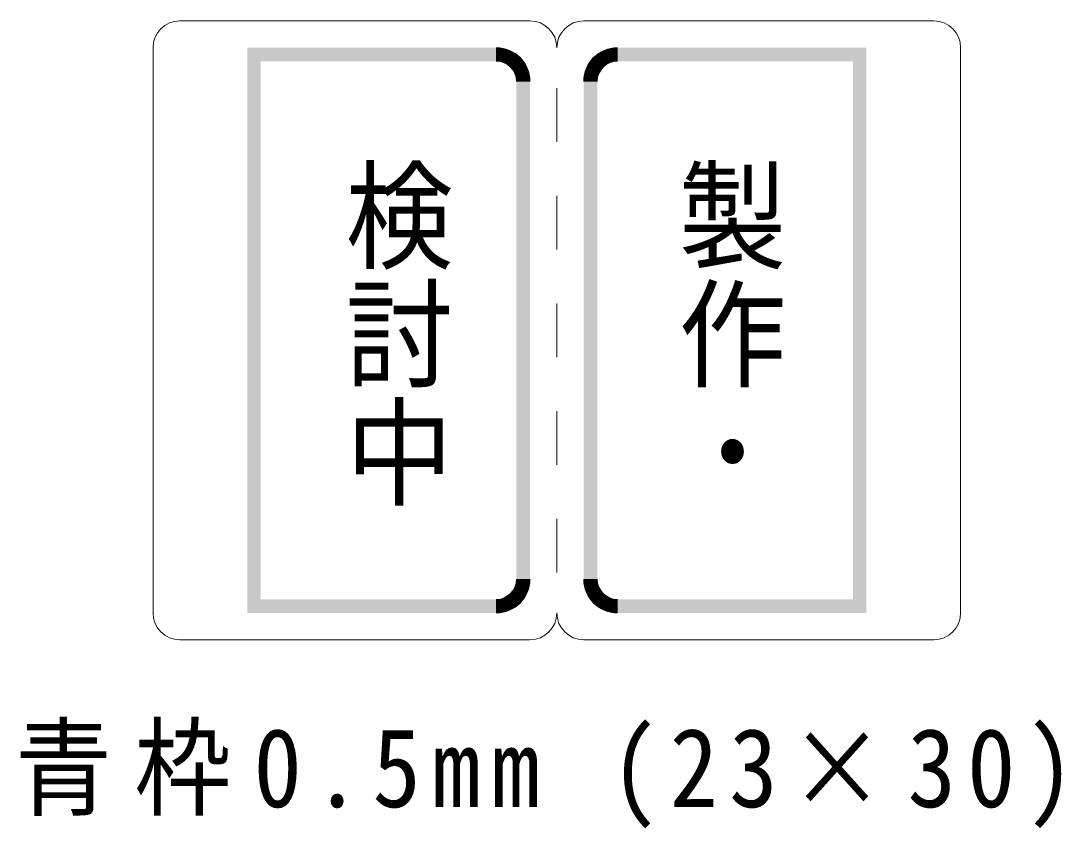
# Model space of a CAD drawing. Units: millimetres, scale not verified. Extents: x -40888 to 25622, y -28100 to 28247.
# Drawn here: x -15041 to -11176, y -4395 to -1395 of the extents above; entities that cross this region are included whole.
import ezdxf
from ezdxf.enums import TextEntityAlignment as Align

# ---------------------------------------------------------------- set-up
doc = ezdxf.new("R2010")
doc.units = ezdxf.units.MM
doc.header["$LTSCALE"] = 100
doc.layers.add('F-F', color=1, linetype='Continuous', lineweight=18)
doc.styles.add('@ＭＳ ゴシック', font='')
doc.styles.add('ＭＳ ゴシック', font='')
doc.styles.get('@ＭＳ ゴシック').set_extended_font_data('@MS Gothic')
doc.styles.get('ＭＳ ゴシック').set_extended_font_data('MS Gothic')

msp = doc.modelspace()

# ---------------------------------------------------------------- linework, layer by layer
at = {"layer": 'F-F', "color": 7}
for p, q in [((-13149.9, -1395), (-14449.9, -1395)), ((-12949.9, -1395), (-11649.9, -1395)), ((-14549.9, -3595), (-14549.9, -1495)), ((-11549.9, -3595), (-11549.9, -1495)), ((-13049.9, -1645), (-13049.9, -1845)), ((-13049.9, -2045), (-13049.9, -2245)), ((-13049.9, -2445), (-13049.9, -2645)), ((-13049.9, -3045), (-13049.9, -2845)), ((-13049.9, -3445), (-13049.9, -3245)), ((-13149.9, -3695), (-14449.9, -3695)), ((-12949.9, -3695), (-11649.9, -3695))]:
    msp.add_line(p, q, dxfattribs=at)
for centre, start, end in [((-14449.9, -1495), 90, 180), ((-13149.9, -1495), 0, 90), ((-12949.9, -1495), 90, 180), ((-11649.9, -1495), 0, 90), ((-14449.9, -3595), 180, 270), ((-13149.9, -3595), 270, 0), ((-12949.9, -3595), 180, 270), ((-11649.9, -3595), 270, 0)]:
    msp.add_arc(centre, 100, start, end, dxfattribs=at)
at = {"layer": 'F-F', "color": 5}
for centre, radius, start, end in [((-13274.9, -1620), 125, 0, 90), ((-13274.9, -1620), 124.5, 0, 90), ((-13274.9, -1620), 124, 0, 90), ((-13274.9, -1620), 123.5, 0, 90), ((-13274.9, -1620), 123, 0, 90), ((-13274.9, -1620), 122.5, 0, 90), ((-13274.9, -1620), 122, 0, 90), ((-13274.9, -1620), 121.5, 0, 90), ((-13274.9, -1620), 121, 0, 90), ((-13274.9, -1620), 120.5, 0, 90), ((-13274.9, -1620), 120, 0, 90), ((-13274.9, -1620), 119.5, 0, 90), ((-13274.9, -1620), 119, 0, 90), ((-13274.9, -1620), 118.5, 0, 90), ((-13274.9, -1620), 118, 0, 90), ((-13274.9, -1620), 117.5, 0, 90), ((-13274.9, -1620), 117, 0, 90), ((-13274.9, -1620), 116.5, 0, 90), ((-13274.9, -1620), 116, 0, 90), ((-13274.9, -1620), 115.5, 0, 90), ((-13274.9, -1620), 115, 0, 90), ((-13274.9, -1620), 114.5, 0, 90), ((-13274.9, -1620), 114, 0, 90), ((-13274.9, -1620), 113.5, 0, 90), ((-13274.9, -1620), 113, 0, 90), ((-12824.9, -1620), 125, 90, 180), ((-12824.9, -1620), 124.5, 90, 180), ((-12824.9, -1620), 124, 90, 180), ((-12824.9, -1620), 123.5, 90, 180), ((-12824.9, -1620), 123, 90, 180), ((-12824.9, -1620), 122.5, 90, 180), ((-12824.9, -1620), 122, 90, 180), ((-12824.9, -1620), 121.5, 90, 180), ((-12824.9, -1620), 121, 90, 180), ((-12824.9, -1620), 120.5, 90, 180), ((-12824.9, -1620), 120, 90, 180), ((-12824.9, -1620), 119.5, 90, 180), ((-12824.9, -1620), 119, 90, 180), ((-12824.9, -1620), 118.5, 90, 180), ((-12824.9, -1620), 118, 90, 180), ((-12824.9, -1620), 117.5, 90, 180), ((-12824.9, -1620), 117, 90, 180), ((-12824.9, -1620), 116.5, 90, 180), ((-12824.9, -1620), 116, 90, 180), ((-12824.9, -1620), 115.5, 90, 180), ((-12824.9, -1620), 115, 90, 180), ((-12824.9, -1620), 114.5, 90, 180), ((-12824.9, -1620), 114, 90, 180), ((-12824.9, -1620), 113.5, 90, 180), ((-12824.9, -1620), 113, 90, 180), ((-13274.9, -1620), 112.5, 0, 90), ((-13274.9, -1620), 112, 0, 90), ((-13274.9, -1620), 111.5, 0, 90), ((-13274.9, -1620), 111, 0, 90), ((-13274.9, -1620), 110.5, 0, 90), ((-13274.9, -1620), 110, 0, 90), ((-13274.9, -1620), 109.5, 0, 90), ((-13274.9, -1620), 109, 0, 90), ((-13274.9, -1620), 108.5, 0, 90), ((-13274.9, -1620), 108, 0, 90), ((-13274.9, -1620), 107.5, 0, 90), ((-13274.9, -1620), 107, 0, 90), ((-13274.9, -1620), 106.5, 0, 90), ((-13274.9, -1620), 106, 0, 90), ((-13274.9, -1620), 105.5, 0, 90), ((-13274.9, -1620), 105, 0, 90), ((-13274.9, -1620), 104.5, 0, 90), ((-13274.9, -1620), 104, 0, 90), ((-13274.9, -1620), 103.5, 0, 90), ((-13274.9, -1620), 103, 0, 90), ((-13274.9, -1620), 102.5, 0, 90), ((-13274.9, -1620), 102, 0, 90), ((-13274.9, -1620), 101.5, 0, 90), ((-13274.9, -1620), 101, 0, 90), ((-13274.9, -1620), 100.5, 0, 90), ((-13274.9, -1620), 100, 0, 90), ((-13274.9, -1620), 99.5, 0, 90), ((-13274.9, -1620), 99, 0, 90), ((-13274.9, -1620), 98.5, 0, 90), ((-13274.9, -1620), 98, 0, 90), ((-13274.9, -1620), 97.5, 0, 90), ((-13274.9, -1620), 97, 0, 90), ((-13274.9, -1620), 96.5, 0, 90), ((-13274.9, -1620), 96, 0, 90), ((-13274.9, -1620), 95.5, 0, 90), ((-13274.9, -1620), 95, 0, 90), ((-13274.9, -1620), 94.5, 0, 90), ((-13274.9, -1620), 94, 0, 90), ((-13274.9, -1620), 93.5, 0, 90), ((-13274.9, -1620), 93, 0, 90), ((-13274.9, -1620), 92.5, 0, 90), ((-13274.9, -1620), 92, 0, 90), ((-13274.9, -1620), 91.5, 0, 90), ((-13274.9, -1620), 91, 0, 90), ((-13274.9, -1620), 90.5, 0, 90), ((-13274.9, -1620), 90, 0, 90), ((-13274.9, -1620), 89.5, 0, 90), ((-13274.9, -1620), 89, 0, 90), ((-13274.9, -1620), 88.5, 0, 90), ((-13274.9, -1620), 88, 0, 90), ((-13274.9, -1620), 87.5, 0, 90), ((-13274.9, -1620), 87, 0, 90), ((-13274.9, -1620), 86.5, 0, 90), ((-13274.9, -1620), 86, 0, 90), ((-13274.9, -1620), 85.5, 0, 90), ((-13274.9, -1620), 85, 0, 90), ((-13274.9, -1620), 84.5, 0, 90), ((-13274.9, -1620), 84, 0, 90), ((-13274.9, -1620), 83.5, 0, 90), ((-13274.9, -1620), 83, 0, 90), ((-13274.9, -1620), 82.5, 0, 90), ((-13274.9, -1620), 82, 0, 90), ((-13274.9, -1620), 81.5, 0, 90), ((-13274.9, -1620), 81, 0, 90), ((-13274.9, -1620), 80.5, 0, 90), ((-13274.9, -1620), 80, 0, 90), ((-13274.9, -1620), 79.5, 0, 90), ((-13274.9, -1620), 79, 0, 90), ((-13274.9, -1620), 78.5, 0, 90), ((-13274.9, -1620), 78, 0, 90), ((-13274.9, -1620), 77.5, 0, 90), ((-13274.9, -1620), 77, 0, 90), ((-13274.9, -1620), 76.5, 0, 90), ((-13274.9, -1620), 76, 0, 90), ((-13274.9, -1620), 75, 0, 90), ((-12824.9, -1620), 112.5, 90, 180), ((-12824.9, -1620), 112, 90, 180), ((-12824.9, -1620), 111.5, 90, 180), ((-12824.9, -1620), 111, 90, 180), ((-12824.9, -1620), 110.5, 90, 180), ((-12824.9, -1620), 110, 90, 180), ((-12824.9, -1620), 109.5, 90, 180), ((-12824.9, -1620), 109, 90, 180), ((-12824.9, -1620), 108.5, 90, 180), ((-12824.9, -1620), 108, 90, 180), ((-12824.9, -1620), 107.5, 90, 180), ((-12824.9, -1620), 107, 90, 180), ((-12824.9, -1620), 106.5, 90, 180), ((-12824.9, -1620), 106, 90, 180), ((-12824.9, -1620), 105.5, 90, 180), ((-12824.9, -1620), 105, 90, 180), ((-12824.9, -1620), 104.5, 90, 180), ((-12824.9, -1620), 104, 90, 180), ((-12824.9, -1620), 103.5, 90, 180), ((-12824.9, -1620), 103, 90, 180), ((-12824.9, -1620), 102.5, 90, 180), ((-12824.9, -1620), 102, 90, 180), ((-12824.9, -1620), 101.5, 90, 180), ((-12824.9, -1620), 101, 90, 180), ((-12824.9, -1620), 100.5, 90, 180), ((-12824.9, -1620), 100, 90, 180), ((-12824.9, -1620), 99.5, 90, 180), ((-12824.9, -1620), 99, 90, 180), ((-12824.9, -1620), 98.5, 90, 180), ((-12824.9, -1620), 98, 90, 180), ((-12824.9, -1620), 97.5, 90, 180), ((-12824.9, -1620), 97, 90, 180), ((-12824.9, -1620), 96.5, 90, 180), ((-12824.9, -1620), 96, 90, 180), ((-12824.9, -1620), 95.5, 90, 180), ((-12824.9, -1620), 95, 90, 180), ((-12824.9, -1620), 94.5, 90, 180), ((-12824.9, -1620), 94, 90, 180), ((-12824.9, -1620), 93.5, 90, 180), ((-12824.9, -1620), 93, 90, 180), ((-12824.9, -1620), 92.5, 90, 180), ((-12824.9, -1620), 92, 90, 180), ((-12824.9, -1620), 91.5, 90, 180), ((-12824.9, -1620), 91, 90, 180), ((-12824.9, -1620), 90.5, 90, 180), ((-12824.9, -1620), 90, 90, 180), ((-12824.9, -1620), 89.5, 90, 180), ((-12824.9, -1620), 89, 90, 180), ((-12824.9, -1620), 88.5, 90, 180), ((-12824.9, -1620), 88, 90, 180), ((-12824.9, -1620), 87.5, 90, 180), ((-12824.9, -1620), 87, 90, 180), ((-12824.9, -1620), 86.5, 90, 180), ((-12824.9, -1620), 86, 90, 180), ((-12824.9, -1620), 85.5, 90, 180), ((-12824.9, -1620), 85, 90, 180), ((-12824.9, -1620), 84.5, 90, 180), ((-12824.9, -1620), 84, 90, 180), ((-12824.9, -1620), 83.5, 90, 180), ((-12824.9, -1620), 83, 90, 180), ((-12824.9, -1620), 82.5, 90, 180), ((-12824.9, -1620), 82, 90, 180), ((-12824.9, -1620), 81.5, 90, 180), ((-12824.9, -1620), 81, 90, 180), ((-12824.9, -1620), 80.5, 90, 180), ((-12824.9, -1620), 80, 90, 180), ((-12824.9, -1620), 79.5, 90, 180), ((-12824.9, -1620), 79, 90, 180), ((-12824.9, -1620), 78.5, 90, 180), ((-12824.9, -1620), 78, 90, 180), ((-12824.9, -1620), 77.5, 90, 180), ((-12824.9, -1620), 77, 90, 180), ((-12824.9, -1620), 76.5, 90, 180), ((-12824.9, -1620), 76, 90, 180), ((-12824.9, -1620), 75, 90, 180), ((-13274.9, -3470), 75, 270, 0), ((-13274.9, -3470), 125, 270, 0), ((-13274.9, -3470), 124.5, 270, 0), ((-13274.9, -3470), 124, 270, 0), ((-13274.9, -3470), 123.5, 270, 0), ((-13274.9, -3470), 123, 270, 0), ((-13274.9, -3470), 122.5, 270, 0), ((-13274.9, -3470), 122, 270, 0), ((-13274.9, -3470), 121.5, 270, 0), ((-13274.9, -3470), 121, 270, 0), ((-13274.9, -3470), 120.5, 270, 0), ((-13274.9, -3470), 120, 270, 0), ((-13274.9, -3470), 119.5, 270, 0), ((-13274.9, -3470), 119, 270, 0), ((-13274.9, -3470), 118.5, 270, 0), ((-13274.9, -3470), 118, 270, 0), ((-13274.9, -3470), 117.5, 270, 0), ((-13274.9, -3470), 117, 270, 0), ((-13274.9, -3470), 116.5, 270, 0), ((-13274.9, -3470), 116, 270, 0), ((-13274.9, -3470), 115.5, 270, 0), ((-13274.9, -3470), 115, 270, 0), ((-13274.9, -3470), 114.5, 270, 0), ((-13274.9, -3470), 114, 270, 0), ((-13274.9, -3470), 113.5, 270, 0), ((-13274.9, -3470), 113, 270, 0), ((-13274.9, -3470), 112.5, 270, 0), ((-13274.9, -3470), 112, 270, 0), ((-13274.9, -3470), 111.5, 270, 0), ((-13274.9, -3470), 111, 270, 0), ((-13274.9, -3470), 110.5, 270, 0), ((-13274.9, -3470), 110, 270, 0), ((-13274.9, -3470), 109.5, 270, 0), ((-13274.9, -3470), 109, 270, 0), ((-13274.9, -3470), 108.5, 270, 0), ((-13274.9, -3470), 108, 270, 0), ((-13274.9, -3470), 107.5, 270, 0), ((-13274.9, -3470), 107, 270, 0), ((-13274.9, -3470), 106.5, 270, 0), ((-13274.9, -3470), 106, 270, 0), ((-13274.9, -3470), 105.5, 270, 0), ((-13274.9, -3470), 105, 270, 0), ((-13274.9, -3470), 104.5, 270, 0), ((-13274.9, -3470), 104, 270, 0), ((-13274.9, -3470), 103.5, 270, 0), ((-13274.9, -3470), 103, 270, 0), ((-13274.9, -3470), 102.5, 270, 0), ((-13274.9, -3470), 102, 270, 0), ((-13274.9, -3470), 101.5, 270, 0), ((-13274.9, -3470), 101, 270, 0), ((-13274.9, -3470), 100.5, 270, 0), ((-13274.9, -3470), 100, 270, 0), ((-13274.9, -3470), 99.5, 270, 0), ((-13274.9, -3470), 99, 270, 0), ((-13274.9, -3470), 98.5, 270, 0), ((-13274.9, -3470), 98, 270, 0), ((-13274.9, -3470), 97.5, 270, 0), ((-13274.9, -3470), 97, 270, 0), ((-13274.9, -3470), 96.5, 270, 0), ((-13274.9, -3470), 96, 270, 0), ((-13274.9, -3470), 95.5, 270, 0), ((-13274.9, -3470), 95, 270, 0), ((-13274.9, -3470), 94.5, 270, 0), ((-13274.9, -3470), 94, 270, 0), ((-13274.9, -3470), 93.5, 270, 0), ((-13274.9, -3470), 93, 270, 0), ((-13274.9, -3470), 92.5, 270, 0), ((-13274.9, -3470), 92, 270, 0), ((-13274.9, -3470), 91.5, 270, 0), ((-13274.9, -3470), 91, 270, 0), ((-13274.9, -3470), 90.5, 270, 0), ((-13274.9, -3470), 90, 270, 0), ((-13274.9, -3470), 89.5, 270, 0), ((-13274.9, -3470), 89, 270, 0), ((-13274.9, -3470), 88.5, 270, 0), ((-13274.9, -3470), 88, 270, 0), ((-13274.9, -3470), 87.5, 270, 0), ((-13274.9, -3470), 87, 270, 0), ((-13274.9, -3470), 86.5, 270, 0), ((-13274.9, -3470), 86, 270, 0), ((-13274.9, -3470), 85.5, 270, 0), ((-13274.9, -3470), 85, 270, 0), ((-13274.9, -3470), 84.5, 270, 0), ((-13274.9, -3470), 84, 270, 0), ((-13274.9, -3470), 83.5, 270, 0), ((-13274.9, -3470), 83, 270, 0), ((-13274.9, -3470), 82.5, 270, 0), ((-13274.9, -3470), 82, 270, 0), ((-13274.9, -3470), 81.5, 270, 0), ((-13274.9, -3470), 81, 270, 0), ((-13274.9, -3470), 80.5, 270, 0), ((-13274.9, -3470), 80, 270, 0), ((-13274.9, -3470), 79.5, 270, 0), ((-13274.9, -3470), 79, 270, 0), ((-13274.9, -3470), 78.5, 270, 0), ((-13274.9, -3470), 78, 270, 0), ((-13274.9, -3470), 77.5, 270, 0), ((-13274.9, -3470), 77, 270, 0), ((-13274.9, -3470), 76.5, 270, 0), ((-13274.9, -3470), 76, 270, 0), ((-12824.9, -3470), 125, 180, 270), ((-12824.9, -3470), 124.5, 180, 270), ((-12824.9, -3470), 124, 180, 270), ((-12824.9, -3470), 123.5, 180, 270), ((-12824.9, -3470), 123, 180, 270), ((-12824.9, -3470), 122.5, 180, 270), ((-12824.9, -3470), 122, 180, 270), ((-12824.9, -3470), 121.5, 180, 270), ((-12824.9, -3470), 121, 180, 270), ((-12824.9, -3470), 120.5, 180, 270), ((-12824.9, -3470), 120, 180, 270), ((-12824.9, -3470), 119.5, 180, 270), ((-12824.9, -3470), 119, 180, 270), ((-12824.9, -3470), 118.5, 180, 270), ((-12824.9, -3470), 118, 180, 270), ((-12824.9, -3470), 117.5, 180, 270), ((-12824.9, -3470), 117, 180, 270), ((-12824.9, -3470), 116.5, 180, 270), ((-12824.9, -3470), 116, 180, 270), ((-12824.9, -3470), 115.5, 180, 270), ((-12824.9, -3470), 115, 180, 270), ((-12824.9, -3470), 114.5, 180, 270), ((-12824.9, -3470), 114, 180, 270), ((-12824.9, -3470), 113.5, 180, 270), ((-12824.9, -3470), 113, 180, 270), ((-12824.9, -3470), 112.5, 180, 270), ((-12824.9, -3470), 112, 180, 270), ((-12824.9, -3470), 111.5, 180, 270), ((-12824.9, -3470), 111, 180, 270), ((-12824.9, -3470), 110.5, 180, 270), ((-12824.9, -3470), 110, 180, 270), ((-12824.9, -3470), 109.5, 180, 270), ((-12824.9, -3470), 109, 180, 270), ((-12824.9, -3470), 108.5, 180, 270), ((-12824.9, -3470), 108, 180, 270), ((-12824.9, -3470), 107.5, 180, 270), ((-12824.9, -3470), 107, 180, 270), ((-12824.9, -3470), 106.5, 180, 270), ((-12824.9, -3470), 106, 180, 270), ((-12824.9, -3470), 105.5, 180, 270), ((-12824.9, -3470), 105, 180, 270), ((-12824.9, -3470), 104.5, 180, 270), ((-12824.9, -3470), 104, 180, 270), ((-12824.9, -3470), 103.5, 180, 270), ((-12824.9, -3470), 103, 180, 270), ((-12824.9, -3470), 102.5, 180, 270), ((-12824.9, -3470), 102, 180, 270), ((-12824.9, -3470), 101.5, 180, 270), ((-12824.9, -3470), 101, 180, 270), ((-12824.9, -3470), 100.5, 180, 270), ((-12824.9, -3470), 100, 180, 270), ((-12824.9, -3470), 99.5, 180, 270), ((-12824.9, -3470), 99, 180, 270), ((-12824.9, -3470), 98.5, 180, 270), ((-12824.9, -3470), 98, 180, 270), ((-12824.9, -3470), 97.5, 180, 270), ((-12824.9, -3470), 97, 180, 270), ((-12824.9, -3470), 96.5, 180, 270), ((-12824.9, -3470), 96, 180, 270), ((-12824.9, -3470), 95.5, 180, 270), ((-12824.9, -3470), 95, 180, 270), ((-12824.9, -3470), 94.5, 180, 270), ((-12824.9, -3470), 94, 180, 270), ((-12824.9, -3470), 93.5, 180, 270), ((-12824.9, -3470), 93, 180, 270), ((-12824.9, -3470), 92.5, 180, 270), ((-12824.9, -3470), 92, 180, 270), ((-12824.9, -3470), 91.5, 180, 270), ((-12824.9, -3470), 91, 180, 270), ((-12824.9, -3470), 90.5, 180, 270), ((-12824.9, -3470), 90, 180, 270), ((-12824.9, -3470), 89.5, 180, 270), ((-12824.9, -3470), 89, 180, 270), ((-12824.9, -3470), 88.5, 180, 270), ((-12824.9, -3470), 88, 180, 270), ((-12824.9, -3470), 87.5, 180, 270), ((-12824.9, -3470), 87, 180, 270), ((-12824.9, -3470), 86.5, 180, 270), ((-12824.9, -3470), 86, 180, 270), ((-12824.9, -3470), 85.5, 180, 270), ((-12824.9, -3470), 85, 180, 270), ((-12824.9, -3470), 84.5, 180, 270), ((-12824.9, -3470), 84, 180, 270), ((-12824.9, -3470), 83.5, 180, 270), ((-12824.9, -3470), 83, 180, 270), ((-12824.9, -3470), 82.5, 180, 270), ((-12824.9, -3470), 82, 180, 270), ((-12824.9, -3470), 81.5, 180, 270), ((-12824.9, -3470), 81, 180, 270), ((-12824.9, -3470), 80.5, 180, 270), ((-12824.9, -3470), 80, 180, 270), ((-12824.9, -3470), 79.5, 180, 270), ((-12824.9, -3470), 79, 180, 270), ((-12824.9, -3470), 78.5, 180, 270), ((-12824.9, -3470), 78, 180, 270), ((-12824.9, -3470), 77.5, 180, 270), ((-12824.9, -3470), 77, 180, 270), ((-12824.9, -3470), 76.5, 180, 270), ((-12824.9, -3470), 76, 180, 270), ((-12824.9, -3470), 75, 180, 270)]:
    msp.add_arc(centre, radius, start, end, dxfattribs=at)
at = {"layer": 'F-F'}
for points in [[(-14199.9, -1495), (-13274.9, -1495), (-14199.9, -1545), (-13274.9, -1545)], [(-11899.9, -1495), (-12824.9, -1495), (-11899.9, -1545), (-12824.9, -1545)], [(-14149.9, -1545), (-14149.9, -3545), (-14199.9, -1545), (-14199.9, -3545)], [(-11949.9, -1545), (-11949.9, -3545), (-11899.9, -1545), (-11899.9, -3545)], [(-13149.9, -1620), (-13149.9, -3470), (-13199.9, -1620), (-13199.9, -3470)], [(-12949.9, -1620), (-12949.9, -3470), (-12899.9, -1620), (-12899.9, -3470)], [(-14199.9, -3595), (-13274.9, -3595), (-14199.9, -3545), (-13274.9, -3545)], [(-11899.9, -3595), (-12824.9, -3595), (-11899.9, -3545), (-12824.9, -3545)]]:
    msp.add_solid(points, dxfattribs=at)
at = {"layer": 'F-F', "color": 5}
for points in [[(-14199.9, -1495), (-13274.9, -1495), (-14199.9, -1545), (-13274.9, -1545)], [(-11899.9, -1495), (-12824.9, -1495), (-11899.9, -1545), (-12824.9, -1545)], [(-14149.9, -1545), (-14149.9, -3545), (-14199.9, -1545), (-14199.9, -3545)], [(-11949.9, -1545), (-11949.9, -3545), (-11899.9, -1545), (-11899.9, -3545)], [(-13149.9, -1620), (-13149.9, -3470), (-13199.9, -1620), (-13199.9, -3470)], [(-12949.9, -1620), (-12949.9, -3470), (-12899.9, -1620), (-12899.9, -3470)], [(-14199.9, -3595), (-13274.9, -3595), (-14199.9, -3545), (-13274.9, -3545)], [(-11899.9, -3595), (-12824.9, -3595), (-11899.9, -3545), (-12824.9, -3545)]]:
    msp.add_solid(points, dxfattribs=at)

# ---------------------------------------------------------------- texts
at = {"layer": 'F-F', "color": 7, "style": '@ＭＳ ゴシック', "width": 1.1}
for s, p in [('検討中', (-13874.9, -1895)), ('製作・', (-12637.4, -1895))]:
    msp.add_text(s, height=293.3, rotation=270, dxfattribs=at).set_placement(p, align=Align.BOTTOM_LEFT)
at = {"layer": 'F-F', "color": 7, "insert": (-15062.4, -4395), "char_height": 293.3, "attachment_point": 7, "style": 'ＭＳ ゴシック'}
msp.add_mtext('\\T1.23;\\W0.9;青枠0.5mm\\~(23×30)', dxfattribs=at)

doc.saveas('drawing.dxf')
